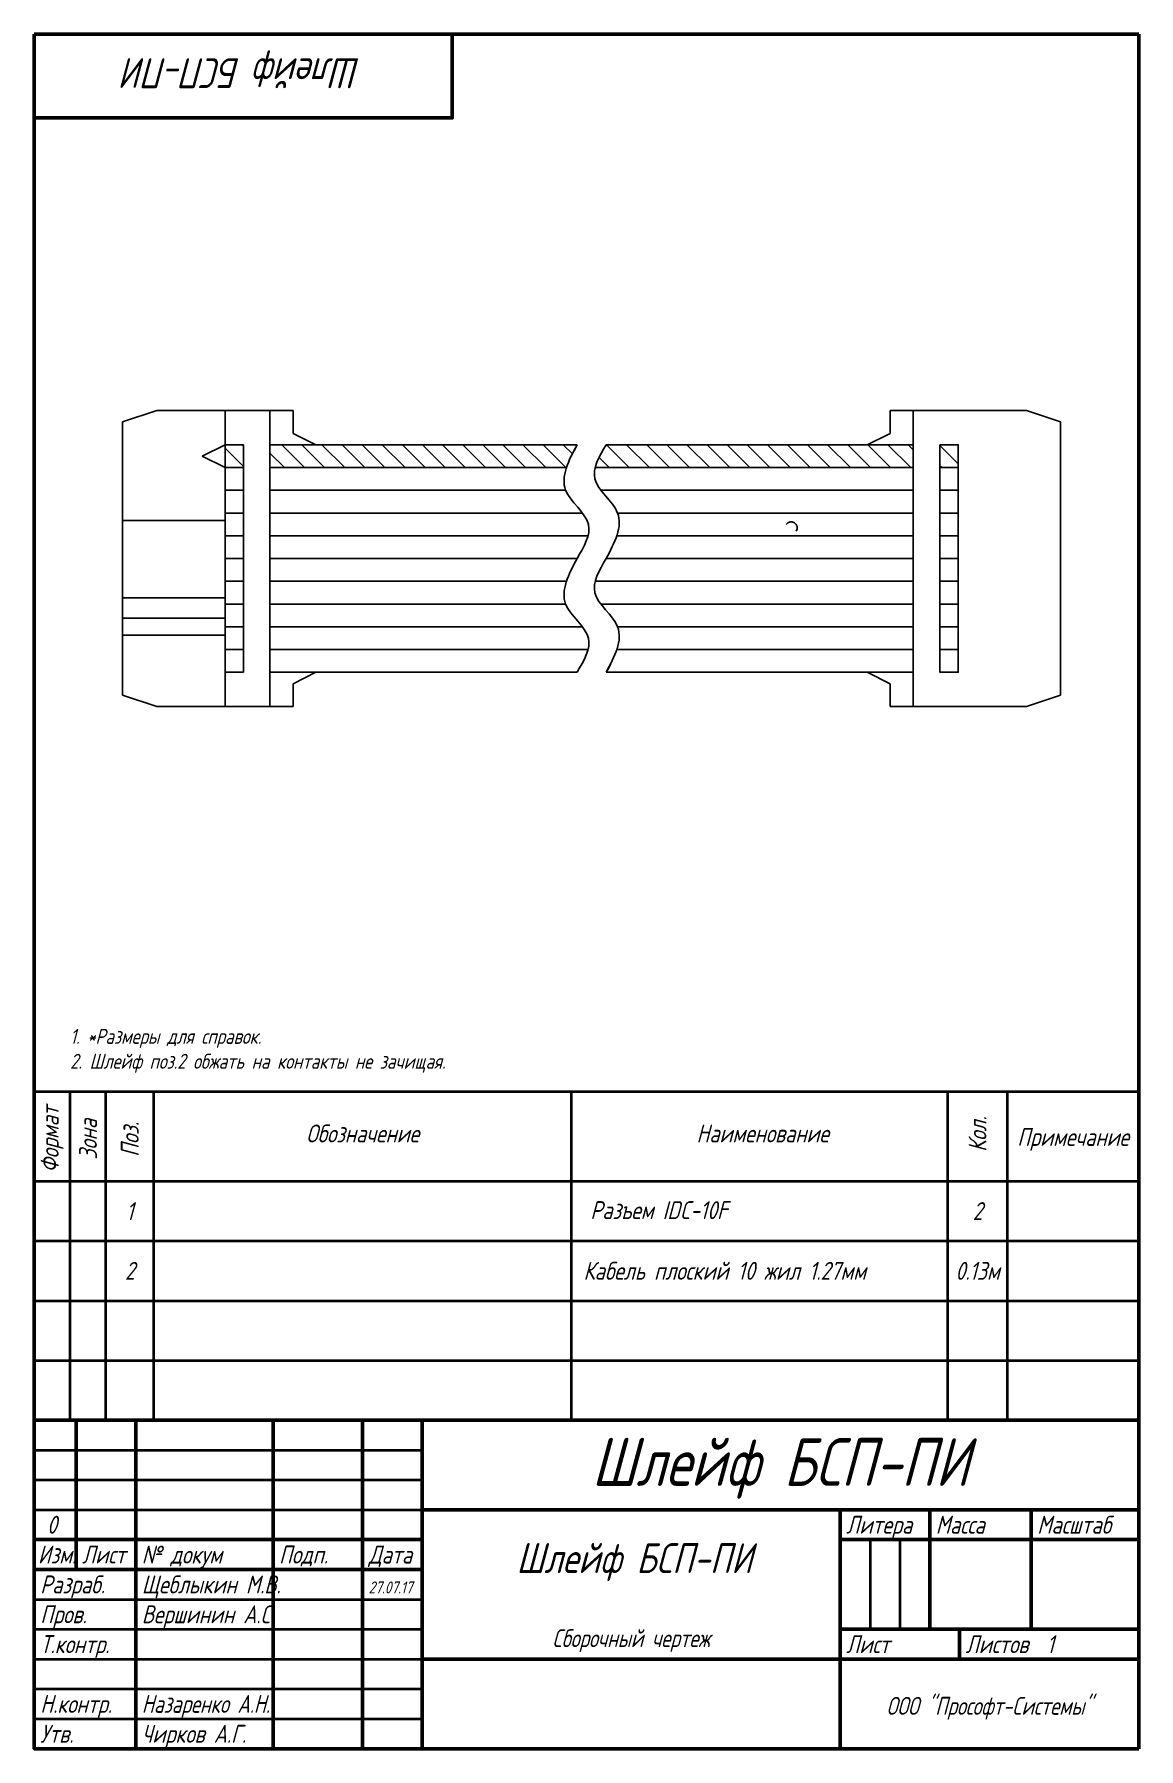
# Paper-space layout 'A4(1)' of a CAD drawing. Header units: millimetres. Extents: x 20 to 205, y 5 to 292.
# The model-space entities are those that its viewports show. They can reach past a viewport. Long polylines and large blocks are cut down to what shows.
import ezdxf
from ezdxf.enums import TextEntityAlignment as Align

# ---------------------------------------------------------------- set-up
doc = ezdxf.new("R2010")
doc.units = ezdxf.units.MM
doc.layers.get('0').update_dxf_attribs({"lineweight": 35})
doc.layers.add('Видовой экран', color=3, linetype='Continuous')
doc.layers.add('Провода', color=7, linetype='Continuous')
doc.layers.add('Основной', color=105, linetype='Continuous', lineweight=50)
doc.layers.add('СИМВОЛЫ', color=6, linetype='Continuous', lineweight=25)
doc.layers.get('Видовой экран').freeze()
doc.styles.add('ГОСТ А', font='', dxfattribs={"oblique": 15})
doc.styles.get('ГОСТ А').set_extended_font_data('GOST 2.304 type A')

msp = doc.modelspace()

# ---------------------------------------------------------------- hatches: boundary and pattern name
at = {"layer": 'Провода'}
h = msp.add_hatch(dxfattribs=at)
h.set_pattern_fill('ANSI31', color=1, scale=0.5, angle=270, style=0)
h.set_pattern_definition([(315, (13544.6, 8866.9244), (1.122532, 1.122532), [])])
h.paths.add_polyline_path([(13456.48, 8851.67), (13454.43, 8851.68), (13454.43, 8854.22), (13456.48, 8854.22)])
h = msp.add_hatch(dxfattribs=at)
h.set_pattern_fill('ANSI31', color=1, scale=0.5, angle=270, style=0)
h.set_pattern_definition([(315, (13544.6, 8866.91), (1.122532, 1.122532), [])])
h.paths.add_polyline_path([(13459.45, 8854.21), (13493.74, 8854.21), (13493.29, 8853.33), (13493.08, 8851.67), (13459.45, 8851.67)])
h = msp.add_hatch(dxfattribs=at)
h.set_pattern_fill('ANSI31', color=1, scale=0.5, angle=90, style=0)
h.set_pattern_definition([(135, (13444.9167, 8838.97), (-1.122532, -1.122532), [])])
h.paths.add_polyline_path([(13531.29, 8851.67), (13495.78, 8851.67), (13496.15, 8852.66), (13497, 8854.21), (13531.29, 8854.21)])
h = msp.add_hatch(dxfattribs=at)
h.set_pattern_fill('ANSI31', color=1, scale=0.5, angle=90, style=0)
h.set_pattern_definition([(135, (13446.141, 8838.9556), (-1.122532, -1.122532), [])])
h.paths.add_polyline_path([(13534.26, 8854.21), (13536.31, 8854.2), (13536.31, 8851.66), (13534.26, 8851.66)])

# ---------------------------------------------------------------- linework, layer by layer
at = {"layer": 'Провода', "ltscale": 100}
for p, q in [((13443, 8856.75), (13446.81, 8858.02)), ((13446.81, 8858.02), (13454.43, 8858.02)), ((13462.05, 8858.02), (13454.43, 8858.02)), ((13462.05, 8855.48), (13462.05, 8858.02)), ((13536.31, 8858.02), (13528.69, 8858.02)), ((13528.69, 8858.02), (13528.69, 8855.48)), ((13543.93, 8858.02), (13536.31, 8858.02)), ((13547.74, 8856.75), (13543.93, 8858.02)), ((13443, 8826.27), (13443, 8856.75)), ((13464.59, 8854.21), (13462.05, 8855.48)), ((13528.69, 8855.48), (13526.15, 8854.21)), ((13547.74, 8826.27), (13547.74, 8856.75)), ((13454.43, 8854.21), (13451.89, 8852.94)), ((13459.45, 8854.21), (13493.74, 8854.21)), ((13531.29, 8854.21), (13497, 8854.21)), ((13451.89, 8852.94), (13454.43, 8851.67)), ((13459.45, 8851.67), (13492.56, 8851.67)), ((13531.29, 8851.67), (13495.78, 8851.67)), ((13459.45, 8849.13), (13492.47, 8849.13)), ((13531.29, 8849.13), (13496.4, 8849.13)), ((13454.43, 8845.76), (13443, 8845.76)), ((13459.45, 8846.59), (13494.34, 8846.59)), ((13531.29, 8846.59), (13498.27, 8846.59)), ((13459.45, 8844.05), (13494.97, 8844.05)), ((13531.29, 8844.05), (13498.18, 8844.05)), ((13459.45, 8841.51), (13493.74, 8841.51)), ((13459.45, 8841.51), (13493.74, 8841.51)), ((13531.29, 8841.51), (13497, 8841.51)), ((13531.29, 8841.51), (13497, 8841.51)), ((13459.45, 8838.97), (13492.56, 8838.97)), ((13531.29, 8838.97), (13495.78, 8838.97)), ((13454.43, 8837.14), (13443, 8837.14)), ((13459.45, 8836.43), (13492.47, 8836.43)), ((13531.29, 8836.43), (13496.4, 8836.43)), ((13454.43, 8834.86), (13443, 8834.86)), ((13459.45, 8833.89), (13494.34, 8833.89)), ((13531.29, 8833.89), (13498.27, 8833.89)), ((13454.43, 8832.95), (13443, 8832.95)), ((13459.45, 8831.35), (13494.97, 8831.35)), ((13531.29, 8831.35), (13498.18, 8831.35)), ((13459.45, 8828.81), (13493.74, 8828.81)), ((13462.05, 8827.54), (13464.59, 8828.81)), ((13531.29, 8828.81), (13497, 8828.81)), ((13526.15, 8828.81), (13528.69, 8827.54)), ((13446.81, 8825), (13443, 8826.27)), ((13462.05, 8825), (13462.05, 8827.54)), ((13528.69, 8827.54), (13528.69, 8825)), ((13543.93, 8825), (13547.74, 8826.27)), ((13454.43, 8825), (13446.81, 8825)), ((13454.43, 8825), (13462.05, 8825)), ((13528.69, 8825), (13536.31, 8825)), ((13536.31, 8825), (13543.93, 8825))]:
    msp.add_line(p, q, dxfattribs=at)
at = {"layer": 'Провода'}
for p, q in [((13454.43, 8854.21), (13454.43, 8858.02)), ((13459.45, 8858.02), (13459.45, 8825)), ((13531.29, 8825), (13531.29, 8858.02)), ((13493.09, 8852.94), (13493.74, 8854.21)), ((13497.65, 8830.08), (13497, 8828.81)), ((13454.43, 8828.81), (13454.43, 8825))]:
    msp.add_line(p, q, dxfattribs=at)
at = {"layer": 'Провода', "ltscale": 100}
for points in [[(13456.48, 8851.67), (13454.43, 8851.67), (13454.43, 8854.21), (13456.48, 8854.21)], [(13534.26, 8854.21), (13536.31, 8854.21), (13536.31, 8851.67), (13534.26, 8851.67)], [(13456.48, 8849.13), (13454.43, 8849.13), (13454.43, 8851.67), (13456.48, 8851.67)], [(13534.26, 8851.67), (13536.31, 8851.67), (13536.31, 8849.13), (13534.26, 8849.13)], [(13456.48, 8846.59), (13454.43, 8846.59), (13454.43, 8849.13), (13456.48, 8849.13)], [(13534.26, 8849.13), (13536.31, 8849.13), (13536.31, 8846.59), (13534.26, 8846.59)], [(13456.48, 8844.05), (13454.43, 8844.05), (13454.43, 8846.59), (13456.48, 8846.59)], [(13534.26, 8846.59), (13536.31, 8846.59), (13536.31, 8844.05), (13534.26, 8844.05)], [(13456.48, 8841.51), (13454.43, 8841.51), (13454.43, 8844.05), (13456.48, 8844.05)], [(13534.26, 8844.05), (13536.31, 8844.05), (13536.31, 8841.51), (13534.26, 8841.51)], [(13456.48, 8838.97), (13454.43, 8838.97), (13454.43, 8841.51), (13456.48, 8841.51)], [(13534.26, 8841.51), (13536.31, 8841.51), (13536.31, 8838.97), (13534.26, 8838.97)], [(13456.48, 8836.43), (13454.43, 8836.43), (13454.43, 8838.97), (13456.48, 8838.97)], [(13534.26, 8838.97), (13536.31, 8838.97), (13536.31, 8836.43), (13534.26, 8836.43)], [(13456.48, 8833.89), (13454.43, 8833.89), (13454.43, 8836.43), (13456.48, 8836.43)], [(13534.26, 8836.43), (13536.31, 8836.43), (13536.31, 8833.89), (13534.26, 8833.89)], [(13456.48, 8831.35), (13454.43, 8831.35), (13454.43, 8833.89), (13456.48, 8833.89)], [(13534.26, 8833.89), (13536.31, 8833.89), (13536.31, 8831.35), (13534.26, 8831.35)], [(13456.48, 8828.81), (13454.43, 8828.81), (13454.43, 8831.35), (13456.48, 8831.35)], [(13534.26, 8831.35), (13536.31, 8831.35), (13536.31, 8828.81), (13534.26, 8828.81)]]:
    msp.add_lwpolyline(points, close=True, dxfattribs=at)
for points in [[(13493.74, 8841.51), (13495.01, 8845.32), (13492.47, 8849.13), (13493.74, 8854.21)], [(13497, 8854.21), (13495.73, 8850.4), (13498.27, 8846.59), (13497, 8841.51)], [(13493.74, 8828.81), (13495.01, 8832.62), (13492.47, 8836.43), (13493.74, 8841.51)], [(13497, 8841.51), (13495.73, 8837.7), (13498.27, 8833.89), (13497, 8828.81)]]:
    msp.add_spline(points, degree=3, dxfattribs=at)

psp = doc.layouts.new('A4(1)')

# ---------------------------------------------------------------- linework, layer by layer
for p, q in [((20, 115), (205, 115)), ((26, 60), (26, 115)), ((32, 60), (32, 115)), ((40, 60), (40, 115)), ((110, 60), (110, 115)), ((173, 60), (173, 115)), ((183, 60), (183, 115)), ((20, 100), (205, 100)), ((20, 90), (205, 90)), ((20, 80), (205, 80)), ((20, 70), (205, 70)), ((20, 55), (85, 55)), ((20, 50), (85, 50)), ((20, 45), (85, 45)), ((160, 40), (160, 25)), ((165, 40), (165, 25)), ((20, 30), (85, 30)), ((20, 25), (85, 25)), ((20, 20), (85, 20)), ((20, 15), (85, 15)), ((20, 10), (85, 10))]:
    psp.add_line(p, q)
at = {"layer": 'Основной'}
for p, q in [((205, 292), (20, 292)), ((20, 5), (20, 292)), ((205, 5), (205, 292)), ((27, 60), (27, 35)), ((37, 60), (37, 5)), ((60, 60), (60, 5)), ((75, 60), (75, 5)), ((85, 60), (85, 5)), ((85, 45), (205, 45)), ((155, 45), (155, 5)), ((170, 45), (170, 25)), ((187, 45), (187, 25)), ((20, 40), (85, 40)), ((205, 40), (155, 40)), ((20, 35), (85, 35)), ((205, 25), (155, 25)), ((175, 25), (175, 20)), ((85, 20), (205, 20)), ((205, 5), (20, 5))]:
    psp.add_line(p, q, dxfattribs=at)
for points in [[(20, 292), (90, 292), (90, 278), (20, 278)], [(205, 5), (20, 5), (20, 60), (205, 60)]]:
    psp.add_lwpolyline(points, close=True, dxfattribs=at)
at = {"layer": 'СИМВОЛЫ'}
psp.add_arc((146.79, 209.4), 1, 326.5553, 146.5553, dxfattribs=at)

# ---------------------------------------------------------------- texts
at = {"style": 'ГОСТ А', "oblique": 15}
psp.add_text('Шлейф БСП-ПИ', height=5, rotation=180, dxfattribs=at).set_placement((55, 288), align=Align.CENTER)
for s, p in [('Формат', (23, 107)), ('Зона', (29, 107)), ('Поз.', (36, 107)), ('Кол.', (178, 107.88))]:
    psp.add_text(s, height=3, rotation=90, dxfattribs=at).set_placement(p, align=Align.MIDDLE)
for s, p in [('Обозначение', (75, 108)), ('Наименование', (142, 108)), ('1', (36, 95)), ('2', (178, 95)), ('2', (36, 85)), ('0.13м', (178, 85))]:
    psp.add_text(s, height=3, dxfattribs=at).set_placement(p, align=Align.MIDDLE)
for s, p in [('Разъем IDC-10F', (113.14, 95.16)), ('Кабель плоский 10 жил 1.27мм', (112, 85))]:
    psp.add_text(s, height=3, dxfattribs=at).set_placement(p, align=Align.MIDDLE_LEFT)
for s, height, p in [('Шлейф БСП-ПИ', 8, (144.96, 49)), ('0', 3, (22.96, 41))]:
    psp.add_text(s, height=height, dxfattribs=at).set_placement(p, align=Align.CENTER)
for s, height, p in [('Литера', 3, (156, 41)), ('Масса', 3, (171, 41)), ('Масштаб', 3, (188, 41)), ('Изм.', 3, (20.61, 36)), ('Лист', 3, (28, 36)), ('№ докум', 3, (38, 36)), ('Подп.', 3, (61, 36)), ('Дата', 3, (76, 36)), ('Разраб.', 3, (21, 31)), ('Щеблыкин М.В.', 3, (38, 31)), ('27.07.17', 2, (76, 31)), ('Пров.', 3, (21, 26)), ('Вершинин А.С.', 3, (38, 26)), ('Т.контр.', 3, (21, 21)), ('Лист', 3, (156, 21)), ('Листов  1', 3, (176, 21)), ('Н.контр.', 3, (21, 11)), ('Утв.', 3, (21, 6)), ('Чирков А.Г.', 3, (38, 6))]:
    psp.add_text(s, height=height, dxfattribs=at).set_placement(p)
at = {"style": 'ГОСТ А', "oblique": 15, "width": 0.95}
for s, p in [('Сборочный чертеж', (119.96, 22)), ('ООО "Прософт-Системы"', (179.97, 10.67))]:
    psp.add_text(s, height=3, dxfattribs=at).set_placement(p, align=Align.CENTER)
psp.add_text('Назаренко А.Н.', height=3, dxfattribs=at).set_placement((38, 11))
at = {"style": 'ГОСТ А'}
for s, insert, char_height, width, attachment_point in [('{\\FCS_Gost2304|c0;1. *Размеры для справок.\\P2. Шлейф поз.2 обжать на контакты не зачищая.\\P}', (26, 118.15), 2.5, 178, 7), ('Примечание', (194, 107), 3, 20, 5), ('\\pxqc;{\\H0.4x;\\P}Шлейф БСП-ПИ\\P', (87, 42.74), 5, 67, 1)]:
    psp.add_mtext(s, dxfattribs=dict(at, insert=insert, char_height=char_height, width=width, attachment_point=attachment_point))

# ---------------------------------------------------------------- viewports
at = {"layer": 'Видовой экран', "view_target_point": (13372.1, 8873.95)}
psp.add_viewport(center=(111.86, 205.5), size=(173.72, 125), view_center_point=(122.27, -31.6), view_height=83.3333, dxfattribs=at)

doc.saveas('drawing.dxf')
